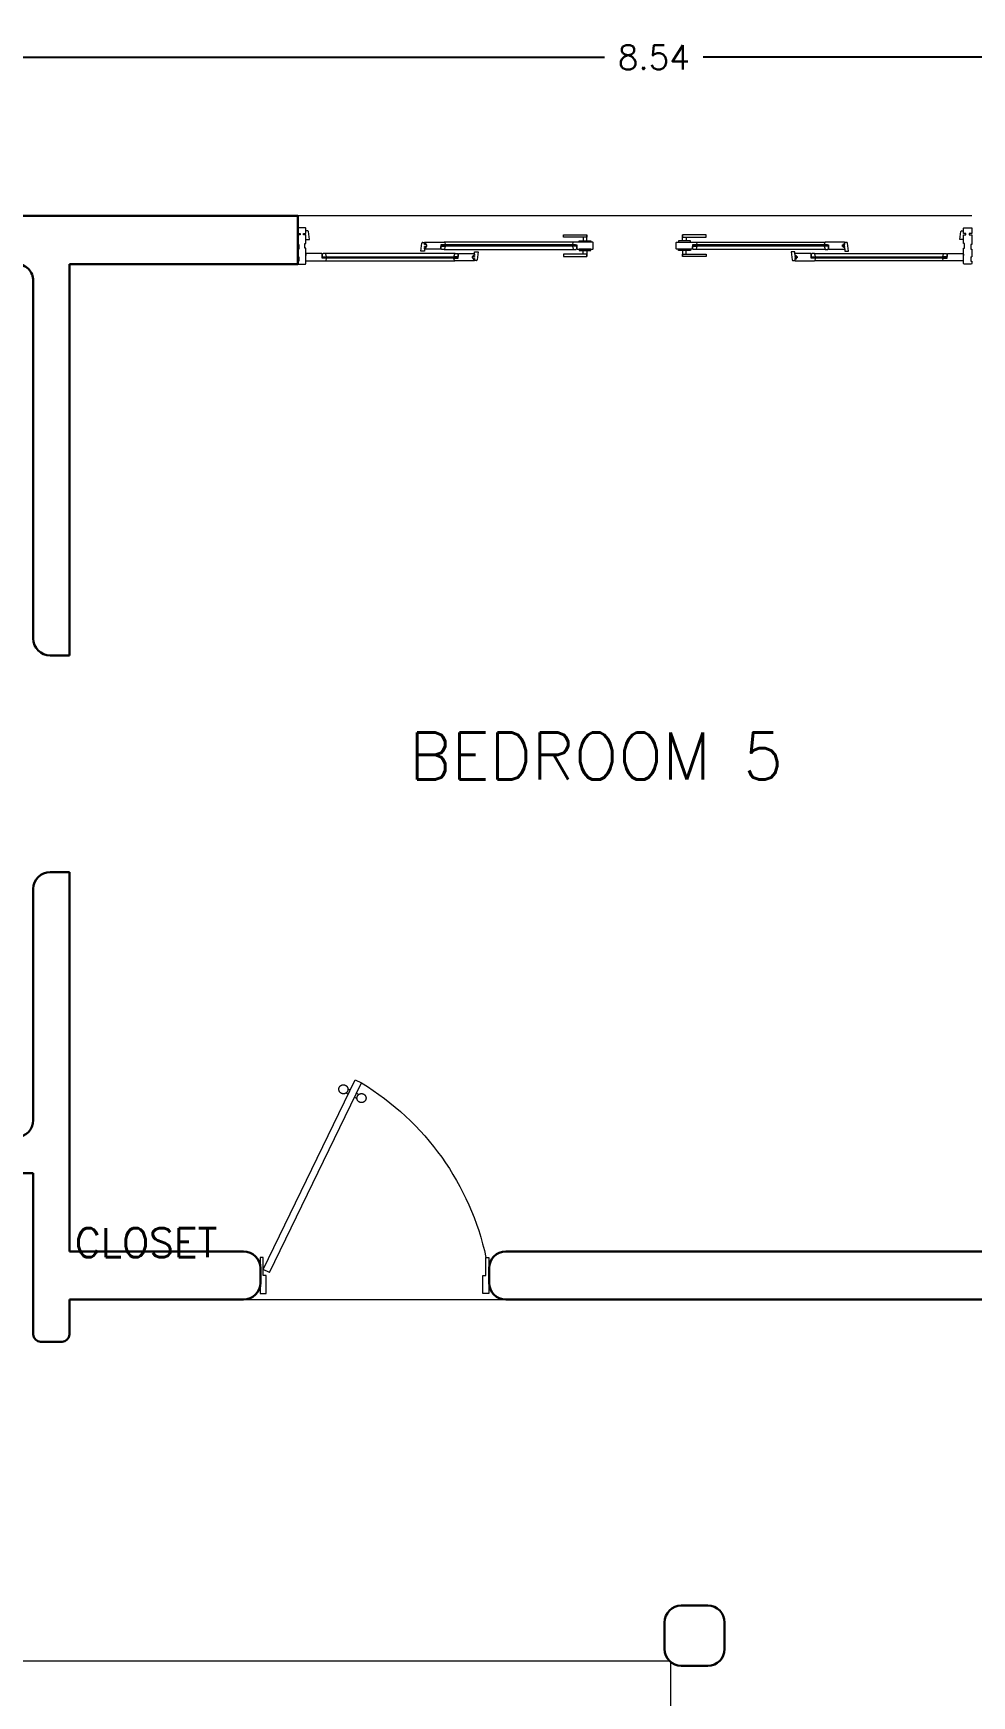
# Model space of a CAD drawing. Header units: metres. Extents: x -44 to 358, y -246 to 48.
# Drawn here: x 34.84 to 38.74, y -71.19 to -64.29 of the extents above; entities that cross this region are included whole.
import ezdxf

# ---------------------------------------------------------------- set-up
doc = ezdxf.new("R2010")
doc.units = ezdxf.units.M
doc.header["$LTSCALE"] = 0.3
doc.header["$PDMODE"] = 3
for name, color, linetype, lineweight in [('A-DOOR', 7, 'Continuous', 5), ('A-WALL', 7, 'Continuous', 30), ('cristales', 131, 'Continuous', 0), ('piso', 251, 'Continuous', 18), ('SE-2', 252, 'Continuous', 9)]:
    doc.layers.add(name, color=color, linetype=linetype, lineweight=lineweight)
doc.layers.add('ACERO', color=5, linetype='Continuous')
doc.layers.add('TEXTOS', color=4, linetype='Continuous')
doc.styles.add('SMPLEX', font='simplex.shx')
doc.dimstyles.new('DIM-50', dxfattribs={"dimscale": 0.5, "dimtxt": 0.2, "dimasz": 0.2, "dimexe": 0.2, "dimexo": 0.2, "dimgap": 0.1, "dimtad": 0, "dimtih": 1, "dimtoh": 1, "dimzin": 0, "dimdsep": 46, "dimtxsty": 'SMPLEX', "dimblk1": 'OBLIQUE', "dimblk2": 'OBLIQUE', "dimsah": 1, "dimcen": 0.2, "dimclrd": 4, "dimclre": 4, "dimclrt": 4, "dimadec": 0, "dimazin": 0, "dimtfac": 1, "dimtmove": 0, "dimatfit": 3, "dimldrblk": 'OPEN30', "dimfxl": 0.3, "dimfxlon": 1, "dimtfill": 1, "dimtolj": 1, "dimtzin": 0, "dimarcsym": 0})

# ---------------------------------------------------------------- blocks, each defined once
blk = doc.blocks.new('puerta 1.00')
at = {"layer": 'A-DOOR'}
for p, q in [((-0.15, -0.0125), (-0.9369, -0.3949)), ((-0.1376, -0.038), (-0.9245, -0.4204)), ((-0.1376, -0.038), (-0.15, -0.0125)), ((-0.9369, -0.3949), (-0.9245, -0.4204)), ((-0.8946, -0.3743), (-0.8996, -0.3641)), ((-0.8777, -0.3661), (-0.8826, -0.3559)), ((-0.8822, -0.3998), (-0.8772, -0.4101)), ((-0.8653, -0.3916), (-0.8603, -0.4018))]:
    blk.add_line(p, q, dxfattribs=at)
for points in [[(-0.05, 0), (-0.05, -0.025), (-0.125, -0.025), (-0.125, -0.0125), (-0.2, -0.0125), (-0.2, 0), (-0.05, 0)], [(-0.05, -0.95), (-0.05, -0.925), (-0.125, -0.925), (-0.125, -0.9375), (-0.2, -0.9375), (-0.2, -0.95), (-0.05, -0.95)]]:
    blk.add_lwpolyline(points, dxfattribs=at)
blk.add_arc((0.0366, 0.1602), 1.1229, 211.13358, 257.83427, dxfattribs=at)
for points in [[(-0.8982, -0.3642), (-0.9033, -0.3642), (-0.912, -0.3591), (-0.917, -0.3504), (-0.917, -0.3403), (-0.912, -0.3316), (-0.9033, -0.3265), (-0.8932, -0.3265), (-0.8844, -0.3316), (-0.8794, -0.3403), (-0.8794, -0.3504), (-0.8844, -0.3591), (-0.8932, -0.3642), (-0.8982, -0.3642)], [(-0.8617, -0.4394), (-0.8667, -0.4394), (-0.8754, -0.4344), (-0.8805, -0.4256), (-0.8805, -0.4156), (-0.8754, -0.4068), (-0.8667, -0.4018), (-0.8566, -0.4018), (-0.8479, -0.4068), (-0.8428, -0.4156), (-0.8428, -0.4257), (-0.8479, -0.4344), (-0.8566, -0.4394), (-0.8617, -0.4394)]]:
    blk.add_open_spline(points, degree=2, dxfattribs=at)
blk = doc.blocks.new('Fenton Bead')
at = {"color": 7}
blk.add_lwpolyline([(2.1, 12.5, -0.341999), (0.2, 11), (0, 10.7), (0, 1), (1, 0), (18, 0), (18, 0.5), (14.7, 12.9, 0.339454), (13.2, 14), (4.1, 14, 0.341999)], format="xyb", close=True, dxfattribs=at)
blk = doc.blocks.new('A$Cc8a12148')
at = {"layer": 'SE-2', "lineweight": 0}
for p, q in [((0.005, 0.0777), (0.005, 0.0975)), ((0.005, 0.0975), (0.0297, 0.0975)), ((0.0201, 0.0825), (0.005, 0.0825))]:
    blk.add_line(p, q, dxfattribs=at)
for points in [[(0, 0.1147), (0, 0.0652), (0.005, 0.0652), (0.005, 0.1147)], [(0.0297, 0.0975), (0.0201, 0.0975), (0.0201, 0.0002), (0.0297, 0.0002)]]:
    blk.add_lwpolyline(points, close=True, dxfattribs=at)
blk = doc.blocks.new('A$C920d5985')
at = {"layer": 'A-DOOR', "color": 7}
for p, q in [((0.0325, 0.15), (0, 0.15)), ((0, 0.15), (0, 0.127)), ((0.034, 0.1485), (0.0325, 0.15)), ((0.034, 0.127), (0.034, 0.1485)), ((2.766, 0.1485), (2.7675, 0.15)), ((2.766, 0.127), (2.766, 0.1485)), ((2.7675, 0.15), (2.8, 0.15)), ((2.8, 0.15), (2.8, 0.127)), ((0, 0.127), (0.01, 0.127)), ((0.01, 0.121), (0, 0.121)), ((0, 0.121), (0, 0.0805)), ((0, 0.0805), (0.004, 0.0805)), ((0.004, 0.0805), (0.004, 0.0615)), ((0.01, 0.127), (0.01, 0.121)), ((0.024, 0.121), (0.024, 0.127)), ((0.024, 0.127), (0.034, 0.127)), ((0.034, 0.121), (0.024, 0.121)), ((0.03, 0.0665), (0.03, 0.0855)), ((0.03, 0.0855), (0.034, 0.0855)), ((0.0417, 0.1375), (0.034, 0.1375)), ((0.034, 0.0855), (0.034, 0.121)), ((0.034, 0.1015), (0.049, 0.1015)), ((0.049, 0.1015), (0.0447, 0.1347)), ((0.5118, 0.0537), (0.5161, 0.0869)), ((0.5191, 0.0897), (0.5268, 0.0897)), ((0.5268, 0.0897), (0.5283, 0.0912)), ((0.5268, 0.0842), (0.5268, 0.0897)), ((0.5328, 0.0842), (0.5268, 0.0842)), ((0.5268, 0.0792), (0.5268, 0.0815)), ((0.5268, 0.0815), (0.5328, 0.0815)), ((0.5368, 0.0792), (0.5268, 0.0792)), ((0.5268, 0.0712), (0.5268, 0.0732)), ((0.5268, 0.0732), (0.5368, 0.0732)), ((0.5328, 0.0712), (0.5268, 0.0712)), ((0.5283, 0.0912), (0.6089, 0.0912)), ((0.5328, 0.0815), (0.5328, 0.0842)), ((0.5328, 0.0685), (0.5328, 0.0712)), ((0.5368, 0.0732), (0.5368, 0.0792)), ((0.6123, 0.0802), (0.5948, 0.0802)), ((0.5948, 0.0802), (0.5948, 0.0627)), ((0.5948, 0.0772), (0.5998, 0.0772)), ((0.5948, 0.0772), (0.5998, 0.0772)), ((0.5998, 0.0792), (0.6058, 0.0752)), ((0.5998, 0.0752), (0.6058, 0.0792)), ((0.6089, 0.0912), (0.6108, 0.0898)), ((1.1453, 0.0912), (0.6089, 0.0912)), ((0.6108, 0.0898), (0.6128, 0.0817)), ((0.6128, 0.0807), (0.6123, 0.0802)), ((0.6128, 0.0817), (0.6128, 0.0807)), ((1.1434, 0.0898), (1.1414, 0.0817)), ((1.1414, 0.0817), (1.1414, 0.0807)), ((1.1414, 0.0807), (1.1419, 0.0802)), ((1.1419, 0.0802), (1.1594, 0.0802)), ((1.1453, 0.0912), (1.1434, 0.0898)), ((1.2259, 0.0912), (1.1453, 0.0912)), ((1.1544, 0.0792), (1.1484, 0.0752)), ((1.1544, 0.0752), (1.1484, 0.0792)), ((1.1594, 0.0772), (1.1544, 0.0772)), ((1.1594, 0.0772), (1.1544, 0.0772)), ((1.1594, 0.0802), (1.1594, 0.0627)), ((1.2274, 0.0897), (1.2259, 0.0912)), ((1.2274, 0.0627), (1.2274, 0.0897)), ((1.5726, 0.0897), (1.5741, 0.0912)), ((1.5726, 0.0627), (1.5726, 0.0897)), ((1.5741, 0.0912), (1.6547, 0.0912)), ((1.6581, 0.0802), (1.6406, 0.0802)), ((1.6406, 0.0802), (1.6406, 0.0627)), ((1.6406, 0.0772), (1.6456, 0.0772)), ((1.6406, 0.0772), (1.6456, 0.0772)), ((1.6456, 0.0792), (1.6516, 0.0752)), ((1.6456, 0.0752), (1.6516, 0.0792)), ((1.6547, 0.0912), (1.6566, 0.0898)), ((1.6547, 0.0912), (2.1911, 0.0912)), ((1.6566, 0.0898), (1.6586, 0.0817)), ((1.6586, 0.0807), (1.6581, 0.0802)), ((1.6586, 0.0817), (1.6586, 0.0807)), ((2.1892, 0.0898), (2.1872, 0.0817)), ((2.1872, 0.0817), (2.1872, 0.0807)), ((2.1872, 0.0807), (2.1877, 0.0802)), ((2.1877, 0.0802), (2.2052, 0.0802)), ((2.1911, 0.0912), (2.1892, 0.0898)), ((2.2717, 0.0912), (2.1911, 0.0912)), ((2.2002, 0.0792), (2.1942, 0.0752)), ((2.2002, 0.0752), (2.1942, 0.0792)), ((2.2052, 0.0772), (2.2002, 0.0772)), ((2.2052, 0.0772), (2.2002, 0.0772)), ((2.2052, 0.0802), (2.2052, 0.0627)), ((2.2632, 0.0732), (2.2632, 0.0792)), ((2.2632, 0.0792), (2.2732, 0.0792)), ((2.2732, 0.0732), (2.2632, 0.0732)), ((2.2672, 0.0815), (2.2672, 0.0842)), ((2.2672, 0.0842), (2.2732, 0.0842)), ((2.2732, 0.0815), (2.2672, 0.0815)), ((2.2672, 0.0685), (2.2672, 0.0712)), ((2.2672, 0.0712), (2.2732, 0.0712)), ((2.2732, 0.0897), (2.2717, 0.0912)), ((2.2732, 0.0842), (2.2732, 0.0897)), ((2.2809, 0.0897), (2.2732, 0.0897)), ((2.2732, 0.0792), (2.2732, 0.0815)), ((2.2732, 0.0712), (2.2732, 0.0732)), ((2.2882, 0.0537), (2.2839, 0.0869)), ((2.751, 0.1015), (2.7553, 0.1347)), ((2.766, 0.1015), (2.751, 0.1015)), ((2.7583, 0.1375), (2.766, 0.1375)), ((2.776, 0.127), (2.766, 0.127)), ((2.766, 0.0855), (2.766, 0.121)), ((2.766, 0.121), (2.776, 0.121)), ((2.77, 0.0855), (2.766, 0.0855)), ((2.77, 0.0665), (2.77, 0.0855)), ((2.776, 0.121), (2.776, 0.127)), ((2.8, 0.127), (2.79, 0.127)), ((2.79, 0.127), (2.79, 0.121)), ((2.79, 0.121), (2.8, 0.121)), ((2.8, 0.0805), (2.796, 0.0805)), ((2.796, 0.0805), (2.796, 0.0615)), ((2.8, 0.121), (2.8, 0.0805)), ((0.004, 0.0615), (0, 0.0615)), ((0, 0.0615), (0, 0.0305)), ((0, 0.0305), (0, 0.0305)), ((0.004, 0.0305), (0, 0.0305)), ((0.004, 0.0115), (0, 0.0115)), ((0, 0.0115), (0, 0.0015)), ((0, 0.0015), (0.0015, 0)), ((0.0015, 0), (0.0325, 0)), ((0.004, 0.0305), (0.004, 0.0115)), ((0.034, 0.0665), (0.03, 0.0665)), ((0.0325, 0), (0.034, 0.0015)), ((0.034, 0.0015), (0.034, 0.0665)), ((0.0355, 0.043), (0.034, 0.0415)), ((0.034, 0.0415), (0.034, 0.0357)), ((0.034, 0.0015), (0.034, 0.0165)), ((0.034, 0.0145), (0.0355, 0.013)), ((0.1005, 0.043), (0.0355, 0.043)), ((0.0355, 0.013), (0.1161, 0.013)), ((0.102, 0.0415), (0.1005, 0.043)), ((0.102, 0.024), (0.102, 0.0415)), ((0.102, 0.027), (0.107, 0.027)), ((0.102, 0.027), (0.107, 0.027)), ((0.1195, 0.024), (0.102, 0.024)), ((0.107, 0.025), (0.113, 0.029)), ((0.107, 0.029), (0.113, 0.025)), ((0.6534, 0.044), (0.1152, 0.044)), ((0.1161, 0.013), (0.118, 0.0145)), ((0.1161, 0.013), (0.6525, 0.013)), ((0.118, 0.0145), (0.12, 0.0225)), ((0.12, 0.0235), (0.1195, 0.024)), ((0.12, 0.0225), (0.12, 0.0235)), ((0.5268, 0.0537), (0.5118, 0.0537)), ((0.5268, 0.0627), (0.5268, 0.0685)), ((0.5268, 0.0685), (0.5328, 0.0685)), ((0.5283, 0.0612), (0.5268, 0.0627)), ((0.5268, 0.0627), (0.5268, 0.0537)), ((0.5933, 0.0612), (0.5283, 0.0612)), ((0.5948, 0.0627), (0.5933, 0.0612)), ((0.608, 0.0602), (1.1462, 0.0602)), ((0.6487, 0.0235), (0.6492, 0.024)), ((0.6487, 0.0225), (0.6487, 0.0235)), ((0.6507, 0.0145), (0.6487, 0.0225)), ((0.6492, 0.024), (0.6667, 0.024)), ((0.6525, 0.013), (0.6507, 0.0145)), ((0.7332, 0.013), (0.6525, 0.013)), ((0.6617, 0.025), (0.6557, 0.029)), ((0.6617, 0.029), (0.6557, 0.025)), ((0.6667, 0.027), (0.6617, 0.027)), ((0.6667, 0.027), (0.6617, 0.027)), ((0.6667, 0.0415), (0.6682, 0.043)), ((0.6667, 0.024), (0.6667, 0.0415)), ((0.6682, 0.043), (0.7332, 0.043)), ((0.7347, 0.031), (0.7247, 0.031)), ((0.7247, 0.031), (0.7247, 0.025)), ((0.7247, 0.025), (0.7347, 0.025)), ((0.7347, 0.0357), (0.7287, 0.0357)), ((0.7287, 0.0357), (0.7287, 0.033)), ((0.7287, 0.033), (0.7347, 0.033)), ((0.7347, 0.0227), (0.7287, 0.0227)), ((0.7287, 0.0227), (0.7287, 0.02)), ((0.7287, 0.02), (0.7347, 0.02)), ((0.7332, 0.043), (0.7347, 0.0415)), ((0.7347, 0.0145), (0.7332, 0.013)), ((0.7347, 0.0415), (0.7347, 0.0505)), ((0.7347, 0.0505), (0.7497, 0.0505)), ((0.7347, 0.0415), (0.7347, 0.0357)), ((0.7347, 0.033), (0.7347, 0.031)), ((0.7347, 0.025), (0.7347, 0.0227)), ((0.7347, 0.02), (0.7347, 0.0145)), ((0.7424, 0.0145), (0.7347, 0.0145)), ((0.7497, 0.0505), (0.7454, 0.0173)), ((1.1594, 0.0627), (1.1609, 0.0612)), ((1.1609, 0.0612), (1.2259, 0.0612)), ((1.2259, 0.0612), (1.2274, 0.0627)), ((1.5741, 0.0612), (1.5726, 0.0627)), ((1.6391, 0.0612), (1.5741, 0.0612)), ((1.6406, 0.0627), (1.6391, 0.0612)), ((2.192, 0.0602), (1.6538, 0.0602)), ((2.0653, 0.0505), (2.0503, 0.0505)), ((2.0503, 0.0505), (2.0546, 0.0173)), ((2.0576, 0.0145), (2.0653, 0.0145)), ((2.0653, 0.0415), (2.0653, 0.0505)), ((2.0668, 0.043), (2.0653, 0.0415)), ((2.0653, 0.0415), (2.0653, 0.0357)), ((2.0653, 0.0357), (2.0713, 0.0357)), ((2.0713, 0.033), (2.0653, 0.033)), ((2.0653, 0.033), (2.0653, 0.031)), ((2.0653, 0.031), (2.0753, 0.031)), ((2.0753, 0.025), (2.0653, 0.025)), ((2.0653, 0.025), (2.0653, 0.0227)), ((2.0653, 0.0227), (2.0713, 0.0227)), ((2.0713, 0.02), (2.0653, 0.02)), ((2.0653, 0.02), (2.0653, 0.0145)), ((2.0653, 0.0145), (2.0668, 0.013)), ((2.1318, 0.043), (2.0668, 0.043)), ((2.0668, 0.013), (2.1475, 0.013)), ((2.0713, 0.0357), (2.0713, 0.033)), ((2.0713, 0.0227), (2.0713, 0.02)), ((2.0753, 0.031), (2.0753, 0.025)), ((2.1333, 0.0415), (2.1318, 0.043)), ((2.1333, 0.024), (2.1333, 0.0415)), ((2.1333, 0.027), (2.1383, 0.027)), ((2.1333, 0.027), (2.1383, 0.027)), ((2.1508, 0.024), (2.1333, 0.024)), ((2.1383, 0.025), (2.1443, 0.029)), ((2.1383, 0.029), (2.1443, 0.025)), ((2.1466, 0.044), (2.6848, 0.044)), ((2.1475, 0.013), (2.1493, 0.0145)), ((2.6839, 0.013), (2.1475, 0.013)), ((2.1493, 0.0145), (2.1513, 0.0225)), ((2.1513, 0.0235), (2.1508, 0.024)), ((2.1513, 0.0225), (2.1513, 0.0235)), ((2.2052, 0.0627), (2.2067, 0.0612)), ((2.2067, 0.0612), (2.2717, 0.0612)), ((2.2732, 0.0685), (2.2672, 0.0685)), ((2.2717, 0.0612), (2.2732, 0.0627)), ((2.2732, 0.0627), (2.2732, 0.0685)), ((2.2732, 0.0627), (2.2732, 0.0537)), ((2.2732, 0.0537), (2.2882, 0.0537)), ((2.68, 0.0235), (2.6805, 0.024)), ((2.68, 0.0225), (2.68, 0.0235)), ((2.682, 0.0145), (2.68, 0.0225)), ((2.6805, 0.024), (2.698, 0.024)), ((2.6839, 0.013), (2.682, 0.0145)), ((2.7645, 0.013), (2.6839, 0.013)), ((2.693, 0.025), (2.687, 0.029)), ((2.693, 0.029), (2.687, 0.025)), ((2.698, 0.027), (2.693, 0.027)), ((2.698, 0.027), (2.693, 0.027)), ((2.698, 0.0415), (2.6995, 0.043)), ((2.698, 0.024), (2.698, 0.0415)), ((2.6995, 0.043), (2.7645, 0.043)), ((2.7645, 0.043), (2.766, 0.0415)), ((2.766, 0.0145), (2.7645, 0.013)), ((2.766, 0.0015), (2.766, 0.0665)), ((2.766, 0.0665), (2.77, 0.0665)), ((2.766, 0.0415), (2.766, 0.0357)), ((2.766, 0.0015), (2.766, 0.0165)), ((2.7675, 0), (2.766, 0.0015)), ((2.7985, 0), (2.7675, 0)), ((2.796, 0.0615), (2.8, 0.0615)), ((2.796, 0.0305), (2.796, 0.0115)), ((2.796, 0.0305), (2.8, 0.0305)), ((2.796, 0.0115), (2.8, 0.0115)), ((2.8, 0.0015), (2.7985, 0)), ((2.8, 0.0615), (2.8, 0.0305)), ((2.8, 0.0305), (2.8, 0.0305)), ((2.8, 0.0115), (2.8, 0.0015))]:
    blk.add_line(p, q, dxfattribs=at)
for points in [[(0.5948, 0.0772), (0.5998, 0.0772), (0.5998, 0.0772), (0.5948, 0.0772)], [(1.1544, 0.0752), (0.5998, 0.0752), (0.5998, 0.0792), (1.1544, 0.0792)], [(1.1544, 0.0792), (0.5998, 0.0792), (0.5998, 0.0752), (1.1544, 0.0752)], [(0.5998, 0.0792), (0.6058, 0.0792), (0.6058, 0.0752), (0.5998, 0.0752)], [(0.6123, 0.0802), (0.6003, 0.0802), (0.6003, 0.0792), (0.6123, 0.0792)], [(0.6123, 0.0752), (0.6003, 0.0752), (0.6003, 0.0742), (0.6123, 0.0742)], [(0.6058, 0.0792), (0.6108, 0.0792), (0.6108, 0.0752), (0.6058, 0.0752)], [(1.1419, 0.0802), (1.1539, 0.0802), (1.1539, 0.0792), (1.1419, 0.0792)], [(1.1419, 0.0752), (1.1539, 0.0752), (1.1539, 0.0742), (1.1419, 0.0742)], [(1.1484, 0.0792), (1.1434, 0.0792), (1.1434, 0.0752), (1.1484, 0.0752)], [(1.1544, 0.0792), (1.1484, 0.0792), (1.1484, 0.0752), (1.1544, 0.0752)], [(1.1594, 0.0772), (1.1544, 0.0772), (1.1544, 0.0772), (1.1594, 0.0772)], [(1.6406, 0.0772), (1.6456, 0.0772), (1.6456, 0.0772), (1.6406, 0.0772)], [(1.6456, 0.0792), (1.6516, 0.0792), (1.6516, 0.0752), (1.6456, 0.0752)], [(1.6456, 0.0752), (2.2002, 0.0752), (2.2002, 0.0792), (1.6456, 0.0792)], [(1.6456, 0.0792), (2.2002, 0.0792), (2.2002, 0.0752), (1.6456, 0.0752)], [(1.6581, 0.0802), (1.6461, 0.0802), (1.6461, 0.0792), (1.6581, 0.0792)], [(1.6581, 0.0752), (1.6461, 0.0752), (1.6461, 0.0742), (1.6581, 0.0742)], [(1.6516, 0.0792), (1.6566, 0.0792), (1.6566, 0.0752), (1.6516, 0.0752)], [(2.1877, 0.0802), (2.1997, 0.0802), (2.1997, 0.0792), (2.1877, 0.0792)], [(2.1877, 0.0752), (2.1997, 0.0752), (2.1997, 0.0742), (2.1877, 0.0742)], [(2.1942, 0.0792), (2.1892, 0.0792), (2.1892, 0.0752), (2.1942, 0.0752)], [(2.2002, 0.0792), (2.1942, 0.0792), (2.1942, 0.0752), (2.2002, 0.0752)], [(2.2052, 0.0772), (2.2002, 0.0772), (2.2002, 0.0772), (2.2052, 0.0772)], [(0.102, 0.027), (0.107, 0.027), (0.107, 0.027), (0.102, 0.027)], [(0.107, 0.025), (0.113, 0.025), (0.113, 0.029), (0.107, 0.029)], [(0.107, 0.029), (0.6617, 0.029), (0.6617, 0.025), (0.107, 0.025)], [(0.107, 0.025), (0.6617, 0.025), (0.6617, 0.029), (0.107, 0.029)], [(0.1195, 0.029), (0.1075, 0.029), (0.1075, 0.03), (0.1195, 0.03)], [(0.1195, 0.024), (0.1075, 0.024), (0.1075, 0.025), (0.1195, 0.025)], [(0.113, 0.025), (0.118, 0.025), (0.118, 0.029), (0.113, 0.029)], [(0.6492, 0.029), (0.6612, 0.029), (0.6612, 0.03), (0.6492, 0.03)], [(0.6492, 0.024), (0.6612, 0.024), (0.6612, 0.025), (0.6492, 0.025)], [(0.6557, 0.025), (0.6507, 0.025), (0.6507, 0.029), (0.6557, 0.029)], [(0.6617, 0.025), (0.6557, 0.025), (0.6557, 0.029), (0.6617, 0.029)], [(0.6667, 0.027), (0.6617, 0.027), (0.6617, 0.027), (0.6667, 0.027)], [(2.1333, 0.027), (2.1383, 0.027), (2.1383, 0.027), (2.1333, 0.027)], [(2.693, 0.029), (2.1383, 0.029), (2.1383, 0.025), (2.693, 0.025)], [(2.693, 0.025), (2.1383, 0.025), (2.1383, 0.029), (2.693, 0.029)], [(2.1383, 0.025), (2.1443, 0.025), (2.1443, 0.029), (2.1383, 0.029)], [(2.1508, 0.029), (2.1388, 0.029), (2.1388, 0.03), (2.1508, 0.03)], [(2.1508, 0.024), (2.1388, 0.024), (2.1388, 0.025), (2.1508, 0.025)], [(2.1443, 0.025), (2.1493, 0.025), (2.1493, 0.029), (2.1443, 0.029)], [(2.6805, 0.029), (2.6925, 0.029), (2.6925, 0.03), (2.6805, 0.03)], [(2.6805, 0.024), (2.6925, 0.024), (2.6925, 0.025), (2.6805, 0.025)], [(2.687, 0.025), (2.682, 0.025), (2.682, 0.029), (2.687, 0.029)], [(2.693, 0.025), (2.687, 0.025), (2.687, 0.029), (2.693, 0.029)], [(2.698, 0.027), (2.693, 0.027), (2.693, 0.027), (2.698, 0.027)]]:
    blk.add_lwpolyline(points, close=True, dxfattribs=at)
for centre, start, end in [((0.0417, 0.1345), 4.28912, 90.00148), ((0.5191, 0.0867), 89.99852, 175.71088), ((2.2809, 0.0867), 4.28912, 90.00148), ((2.7583, 0.1345), 89.99852, 175.71088), ((0.7424, 0.0175), 269.99852, 355.71088), ((2.0576, 0.0175), 184.28912, 270.00148)]:
    blk.add_arc(centre, 0.003, start, end, dxfattribs=at)
at = {"layer": 'cristales', "const_width": 0.004}
for points in [[(1.1434, 0.0772), (0.6108, 0.0772)], [(1.6566, 0.0772), (2.1892, 0.0772)], [(0.118, 0.027), (0.6507, 0.027)], [(2.682, 0.027), (2.1493, 0.027)]]:
    blk.add_lwpolyline(points, dxfattribs=at)
at = {"layer": 'piso'}
blk.add_line((2.8, 0.2), (0, 0.2), dxfattribs=at)
at = {"layer": 'A-DOOR', "color": 7, "yscale": 0.001000000023175567, "zscale": 0.001000000023175567, "rotation": 180}
for p, xscale in [((0.5948, 0.0742), -0.001000000023175567), ((1.1594, 0.0742), 0.001000000023175567), ((1.6406, 0.0742), -0.001000000023175567), ((2.2052, 0.0742), 0.001000000023175567)]:
    blk.add_blockref('Fenton Bead', p, dxfattribs=dict(at, xscale=xscale))
at = {"layer": 'A-DOOR', "color": 7, "yscale": 0.001000000023175567, "zscale": 0.001000000023175567}
for p, xscale in [((0.102, 0.03), 0.001000000023175567), ((0.6667, 0.03), -0.001000000023175567), ((2.1333, 0.03), 0.001000000023175567), ((2.698, 0.03), -0.001000000023175567)]:
    blk.add_blockref('Fenton Bead', p, dxfattribs=dict(at, xscale=xscale))
at = {"layer": 'SE-2', "lineweight": 0, "xscale": -1}
for p, rotation in [((1.1035, 0.0912), 270), ((1.6965, 0.0612), 90)]:
    blk.add_blockref('A$Cc8a12148', p, dxfattribs=dict(at, rotation=rotation))
at = {"layer": 'SE-2', "lineweight": 0}
for p, rotation in [((1.6965, 0.0912), 90), ((1.1035, 0.0612), 270)]:
    blk.add_blockref('A$Cc8a12148', p, dxfattribs=dict(at, rotation=rotation))
blk = doc.blocks.new('_OBLIQUE')
at = {"color": 0, "linetype": 'ByBlock'}
blk.add_line((-0.5, -0.5), (0.5, 0.5), dxfattribs=at)
blk = doc.blocks.new('*D1054')
at = {"layer": 'ACERO', "color": 4, "lineweight": -2, "ltscale": 0.2, "transparency": 16777216}
for p, q in [((33.1543, -64.5372), (33.1543, -64.2872)), ((41.692, -64.5372), (41.692, -64.2872)), ((33.1543, -64.3872), (37.2184, -64.3872)), ((41.692, -64.3872), (37.6279, -64.3872))]:
    blk.add_line(p, q, dxfattribs=at)
at = {"layer": 'DEFPOINTS', "color": 0, "ltscale": 0.2, "transparency": 16777216}
for p in [(41.692, -64.3872), (33.1543, -65.0454), (41.692, -65.0454)]:
    blk.add_point(p, dxfattribs=at)
at = {"layer": 'ACERO', "color": 4, "lineweight": -2, "ltscale": 0.2, "transparency": 16777216, "xscale": 0.1, "yscale": 0.1, "zscale": 0.1, "rotation": 180}
blk.add_blockref('_OBLIQUE', (33.1543, -64.3872), dxfattribs=at)
at = {"layer": 'ACERO', "color": 4, "lineweight": -2, "ltscale": 0.2, "transparency": 16777216, "xscale": 0.1, "yscale": 0.1, "zscale": 0.1}
blk.add_blockref('_OBLIQUE', (41.692, -64.3872), dxfattribs=at)
at = {"layer": 'ACERO', "color": 4, "ltscale": 0.2, "transparency": 16777216, "insert": (37.4231, -64.3872), "char_height": 0.1, "attachment_point": 5, "style": 'SMPLEX', "bg_fill": 3, "box_fill_scale": 1.1, "bg_fill_color": 256, "bg_fill_true_color": 13158600, "bg_fill_transparency": 0}
blk.add_mtext('\\A1;8.54', dxfattribs=at)
blk = doc.blocks.new('_Open30')
at = {"color": 0, "lineweight": -2}
for p, q in [((-1, 0.268), (0, 0)), ((0, 0), (-1, -0.268)), ((0, 0), (-1, 0))]:
    blk.add_line(p, q, dxfattribs=at)

msp = doc.modelspace()

# ---------------------------------------------------------------- linework, layer by layer
at = {"layer": 'A-WALL', "color": 7, "true_color": 0xffffff}
for p, q in [((34.7537484, -65.0454286), (35.9438961, -65.0454286)), ((35.9438961, -65.0454286), (35.9438961, -65.2454286)), ((34.9946073, -65.2454286), (35.9438961, -65.2454286)), ((34.9946073, -65.2454286), (34.9946073, -65.3954286)), ((34.9946073, -66.8704286), (34.9946073, -65.2454286)), ((34.8446073, -65.3154286), (34.8446073, -66.8004286)), ((34.9146073, -66.8704286), (34.9946073, -66.8704286)), ((34.9146073, -67.7704286), (34.9946073, -67.7704286)), ((34.9946073, -69.3454286), (34.9946073, -67.7704286)), ((34.8446073, -67.8404286), (34.8446073, -68.8004286)), ((34.9946073, -68.2454286), (34.9946073, -68.2954286)), ((33.042585, -69.0204286), (34.8446073, -69.0204286)), ((34.8446073, -69.6904286), (34.8446073, -69.0204286)), ((34.8446073, -69.2954286), (34.8446073, -69.3954286)), ((34.9946073, -69.2954286), (34.9946073, -69.3454286)), ((35.7180678, -69.3454286), (34.9946073, -69.3454286)), ((39.6252073, -69.3454286), (36.8080678, -69.3454286)), ((35.7880678, -69.4154286), (35.7880678, -69.4754286)), ((36.7380678, -69.4154286), (36.7380678, -69.4754286)), ((35.7180678, -69.5454286), (34.9946073, -69.5454286)), ((34.9946073, -69.6904286), (34.9946073, -69.5454286)), ((40.571985, -69.5454286), (36.8080678, -69.5454286)), ((34.8746073, -69.7204286), (34.9646073, -69.7204286))]:
    msp.add_line(p, q, dxfattribs=at)
msp.add_lwpolyline([(37.536985, -71.0662146), (37.646985, -71.0662146, 0.414213562), (37.716985, -70.9962146), (37.716985, -70.8862146, 0.414213562), (37.646985, -70.8162146), (37.536985, -70.8162146, 0.414213562), (37.466985, -70.8862146), (37.466985, -70.9962146, 0.414213562)], format="xyb", close=True, dxfattribs=at)
for centre, radius, start, end in [((34.7746073, -65.3154286), 0.07, 360, 90.00000003), ((34.9146073, -66.8004286), 0.07, 180, 270), ((34.9146073, -67.8404286), 0.07, 90, 180), ((34.7746073, -68.8004286), 0.07, 270, 360), ((35.7180678, -69.4154286), 0.07, 0, 90), ((36.8080678, -69.4154286), 0.07, 90, 180), ((35.7180678, -69.4754286), 0.07, 270, 0), ((36.8080678, -69.4754286), 0.07, 180, 270), ((34.8746073, -69.6904286), 0.03, 180, 270), ((34.9646073, -69.6904286), 0.03, 270, 0)]:
    msp.add_arc(centre, radius, start, end, dxfattribs=at)
at = {"layer": 'piso', "color": 7, "true_color": 0xffffff}
for p, q in [((35.7180678, -69.5454286), (36.8080678, -69.5454286)), ((34.4967644, -71.0454286), (37.4872056, -71.0454286)), ((37.491985, -71.0498337), (37.491985, -73.021509))]:
    msp.add_line(p, q, dxfattribs=at)

# ---------------------------------------------------------------- block references
at = {"color": 7, "true_color": 0xffffff}
msp.add_blockref('A$C920d5985', (35.94344, -65.2454286), dxfattribs=at)
at = {"layer": 'A-DOOR', "color": 7, "true_color": 0xffffff, "xscale": -1, "rotation": 90}
msp.add_blockref('puerta 1.00', (35.7876117, -69.5704286), dxfattribs=at)

# ---------------------------------------------------------------- texts
at = {"layer": 'TEXTOS', "color": 7, "true_color": 0xffffff, "width": 3.404876512}
for s, insert, char_height, attachment_point in [('{\\Fromans|c0; BEDROOM 5}', (36.2722695, -67.3862338), 0.195, 7), ('{\\Fromans|c0;\\H0.8x;CLOSET\\H1.25x; }', (35.6091285, -69.368896), 0.15, 9)]:
    msp.add_mtext(s, dxfattribs=dict(at, insert=insert, char_height=char_height, attachment_point=attachment_point))

# ---------------------------------------------------------------- next in the draw order: dimensions: what is measured, and where the dimension line sits
at = {"layer": 'ACERO', "ltscale": 0.2}
dim = msp.add_linear_dim(base=(41.691985, -64.3872052), p1=(33.1542863, -65.0454286), p2=(41.691985, -65.0454286), dimstyle='DIM-50', override={"dimtmove": 1}, dxfattribs=at)
dim.commit()
dim.dimension.update_dxf_attribs({"geometry": '*D1054', "text_midpoint": (37.4231356, -64.3872052)})

doc.saveas('drawing.dxf')
